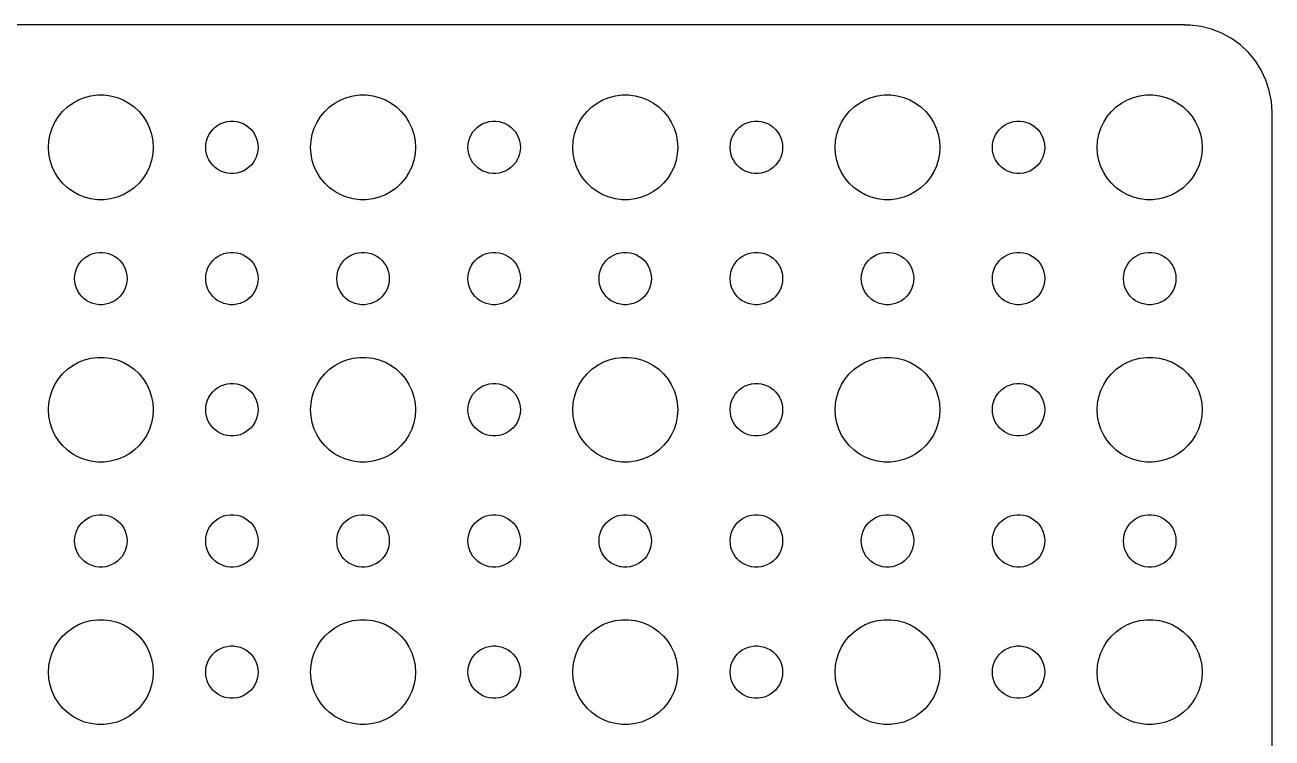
# Model space of a CAD drawing. Extents: x -67 to 67, y -74 to 74.
# Drawn here: x -4.3 to 67, y 33.7 to 74.5 of the extents above; entities that cross this region are included whole.
import ezdxf

# ---------------------------------------------------------------- set-up
doc = ezdxf.new("R2010")
doc.units = 0
doc.layers.get('0').update_dxf_attribs({"linetype": 'CONTINUOUS'})

msp = doc.modelspace()

# ---------------------------------------------------------------- linework, layer by layer
msp.add_lwpolyline([(67, -69.5), (67, 69.5), (66.9606, 70.1267), (66.8429, 70.7434), (66.6489, 71.3406), (66.3815, 71.9088), (66.0451, 72.4389), (65.6448, 72.9227), (65.1871, 73.3526), (64.6791, 73.7216), (64.1289, 74.0241), (63.5451, 74.2553), (62.9369, 74.4114), (62.314, 74.4901), (62, 74.4901), (62, 74.497), (-62, 74.497)])
for points in [[(-0.18837, 64.5059), (-0.56214, 64.5531), (-0.92705, 64.6468), (-1.27734, 64.7855), (-1.60748, 64.967), (-1.91227, 65.1885), (-2.18691, 65.4464), (-2.42705, 65.7366), (-2.62892, 66.0547), (-2.78933, 66.3956), (-2.90575, 66.7539), (-2.97634, 67.124), (-3, 67.5), (-2.97634, 67.876), (-2.90575, 68.2461), (-2.78933, 68.6044), (-2.62892, 68.9453), (-2.42705, 69.2634), (-2.18691, 69.5536), (-1.91227, 69.8115), (-1.60748, 70.033), (-1.27734, 70.2145), (-0.92705, 70.3532), (-0.56214, 70.4469), (-0.18837, 70.4941), (0.18837, 70.4941), (0.56214, 70.4469), (0.92705, 70.3532), (1.27734, 70.2145), (1.60748, 70.033), (1.91227, 69.8115), (2.18691, 69.5536), (2.42705, 69.2634), (2.62892, 68.9453), (2.78933, 68.6044), (2.90575, 68.2461), (2.97634, 67.876), (3, 67.5), (2.97634, 67.124), (2.90575, 66.7539), (2.78933, 66.3956), (2.62892, 66.0547), (2.42705, 65.7366), (2.18691, 65.4464), (1.91227, 65.1885), (1.60748, 64.967), (1.27734, 64.7855), (0.92705, 64.6468), (0.56214, 64.5531), (0.18837, 64.5059)], [(14.8116, 64.5059), (14.4379, 64.5531), (14.0729, 64.6468), (13.7227, 64.7855), (13.3925, 64.967), (13.0877, 65.1885), (12.8131, 65.4464), (12.5729, 65.7366), (12.3711, 66.0547), (12.2107, 66.3956), (12.0943, 66.7539), (12.0237, 67.124), (12, 67.5), (12.0237, 67.876), (12.0943, 68.2461), (12.2107, 68.6044), (12.3711, 68.9453), (12.5729, 69.2634), (12.8131, 69.5536), (13.0877, 69.8115), (13.3925, 70.033), (13.7227, 70.2145), (14.0729, 70.3532), (14.4379, 70.4469), (14.8116, 70.4941), (15.1884, 70.4941), (15.5621, 70.4469), (15.9271, 70.3532), (16.2773, 70.2145), (16.6075, 70.033), (16.9123, 69.8115), (17.1869, 69.5536), (17.4271, 69.2634), (17.6289, 68.9453), (17.7893, 68.6044), (17.9057, 68.2461), (17.9763, 67.876), (18, 67.5), (17.9763, 67.124), (17.9057, 66.7539), (17.7893, 66.3956), (17.6289, 66.0547), (17.4271, 65.7366), (17.1869, 65.4464), (16.9123, 65.1885), (16.6075, 64.967), (16.2773, 64.7855), (15.9271, 64.6468), (15.5621, 64.5531), (15.1884, 64.5059)], [(29.8116, 64.5059), (29.4379, 64.5531), (29.0729, 64.6468), (28.7227, 64.7855), (28.3925, 64.967), (28.0877, 65.1885), (27.8131, 65.4464), (27.5729, 65.7366), (27.3711, 66.0547), (27.2107, 66.3956), (27.0943, 66.7539), (27.0237, 67.124), (27, 67.5), (27.0237, 67.876), (27.0943, 68.2461), (27.2107, 68.6044), (27.3711, 68.9453), (27.5729, 69.2634), (27.8131, 69.5536), (28.0877, 69.8115), (28.3925, 70.033), (28.7227, 70.2145), (29.0729, 70.3532), (29.4379, 70.4469), (29.8116, 70.4941), (30.1884, 70.4941), (30.5621, 70.4469), (30.9271, 70.3532), (31.2773, 70.2145), (31.6075, 70.033), (31.9123, 69.8115), (32.1869, 69.5536), (32.4271, 69.2634), (32.6289, 68.9453), (32.7893, 68.6044), (32.9057, 68.2461), (32.9763, 67.876), (33, 67.5), (32.9763, 67.124), (32.9057, 66.7539), (32.7893, 66.3956), (32.6289, 66.0547), (32.4271, 65.7366), (32.1869, 65.4464), (31.9123, 65.1885), (31.6075, 64.967), (31.2773, 64.7855), (30.9271, 64.6468), (30.5621, 64.5531), (30.1884, 64.5059)], [(44.8116, 64.5059), (44.4379, 64.5531), (44.0729, 64.6468), (43.7227, 64.7855), (43.3925, 64.967), (43.0877, 65.1885), (42.8131, 65.4464), (42.5729, 65.7366), (42.3711, 66.0547), (42.2107, 66.3956), (42.0943, 66.7539), (42.0237, 67.124), (42, 67.5), (42.0237, 67.876), (42.0943, 68.2461), (42.2107, 68.6044), (42.3711, 68.9453), (42.5729, 69.2634), (42.8131, 69.5536), (43.0877, 69.8115), (43.3925, 70.033), (43.7227, 70.2145), (44.0729, 70.3532), (44.4379, 70.4469), (44.8116, 70.4941), (45.1884, 70.4941), (45.5621, 70.4469), (45.9271, 70.3532), (46.2773, 70.2145), (46.6075, 70.033), (46.9123, 69.8115), (47.1869, 69.5536), (47.4271, 69.2634), (47.6289, 68.9453), (47.7893, 68.6044), (47.9057, 68.2461), (47.9763, 67.876), (48, 67.5), (47.9763, 67.124), (47.9057, 66.7539), (47.7893, 66.3956), (47.6289, 66.0547), (47.4271, 65.7366), (47.1869, 65.4464), (46.9123, 65.1885), (46.6075, 64.967), (46.2773, 64.7855), (45.9271, 64.6468), (45.5621, 64.5531), (45.1884, 64.5059)], [(59.8116, 64.5059), (59.4379, 64.5531), (59.0729, 64.6468), (58.7227, 64.7855), (58.3925, 64.967), (58.0877, 65.1885), (57.8131, 65.4464), (57.5729, 65.7366), (57.3711, 66.0547), (57.2107, 66.3956), (57.0943, 66.7539), (57.0237, 67.124), (57, 67.5), (57.0237, 67.876), (57.0943, 68.2461), (57.2107, 68.6044), (57.3711, 68.9453), (57.5729, 69.2634), (57.8131, 69.5536), (58.0877, 69.8115), (58.3925, 70.033), (58.7227, 70.2145), (59.0729, 70.3532), (59.4379, 70.4469), (59.8116, 70.4941), (60.1884, 70.4941), (60.5621, 70.4469), (60.9271, 70.3532), (61.2773, 70.2145), (61.6075, 70.033), (61.9123, 69.8115), (62.1869, 69.5536), (62.4271, 69.2634), (62.6289, 68.9453), (62.7893, 68.6044), (62.9057, 68.2461), (62.9763, 67.876), (63, 67.5), (62.9763, 67.124), (62.9057, 66.7539), (62.7893, 66.3956), (62.6289, 66.0547), (62.4271, 65.7366), (62.1869, 65.4464), (61.9123, 65.1885), (61.6075, 64.967), (61.2773, 64.7855), (60.9271, 64.6468), (60.5621, 64.5531), (60.1884, 64.5059)], [(7.40581, 66.003), (7.21893, 66.0266), (7.03647, 66.0734), (6.86133, 66.1428), (6.69626, 66.2335), (6.54386, 66.3442), (6.40655, 66.4732), (6.28647, 66.6183), (6.18554, 66.7774), (6.10534, 66.9478), (6.04713, 67.127), (6.01183, 67.312), (6, 67.5), (6.01183, 67.688), (6.04713, 67.873), (6.10534, 68.0522), (6.18554, 68.2226), (6.28647, 68.3817), (6.40655, 68.5268), (6.54386, 68.6558), (6.69626, 68.7665), (6.86133, 68.8572), (7.03647, 68.9266), (7.21893, 68.9734), (7.40581, 68.997), (7.59419, 68.997), (7.78107, 68.9734), (7.96353, 68.9266), (8.13867, 68.8572), (8.30374, 68.7665), (8.45614, 68.6558), (8.59345, 68.5268), (8.71353, 68.3817), (8.81446, 68.2226), (8.89466, 68.0522), (8.95287, 67.873), (8.98817, 67.688), (9, 67.5), (8.98817, 67.312), (8.95287, 67.127), (8.89466, 66.9478), (8.81446, 66.7774), (8.71353, 66.6183), (8.59345, 66.4732), (8.45614, 66.3442), (8.30374, 66.2335), (8.13867, 66.1428), (7.96353, 66.0734), (7.78107, 66.0266), (7.59419, 66.003)], [(22.4058, 66.003), (22.2189, 66.0266), (22.0365, 66.0734), (21.8613, 66.1428), (21.6963, 66.2335), (21.5439, 66.3442), (21.4065, 66.4732), (21.2865, 66.6183), (21.1855, 66.7774), (21.1053, 66.9478), (21.0471, 67.127), (21.0118, 67.312), (21, 67.5), (21.0118, 67.688), (21.0471, 67.873), (21.1053, 68.0522), (21.1855, 68.2226), (21.2865, 68.3817), (21.4065, 68.5268), (21.5439, 68.6558), (21.6963, 68.7665), (21.8613, 68.8572), (22.0365, 68.9266), (22.2189, 68.9734), (22.4058, 68.997), (22.5942, 68.997), (22.7811, 68.9734), (22.9635, 68.9266), (23.1387, 68.8572), (23.3037, 68.7665), (23.4561, 68.6558), (23.5935, 68.5268), (23.7135, 68.3817), (23.8145, 68.2226), (23.8947, 68.0522), (23.9529, 67.873), (23.9882, 67.688), (24, 67.5), (23.9882, 67.312), (23.9529, 67.127), (23.8947, 66.9478), (23.8145, 66.7774), (23.7135, 66.6183), (23.5935, 66.4732), (23.4561, 66.3442), (23.3037, 66.2335), (23.1387, 66.1428), (22.9635, 66.0734), (22.7811, 66.0266), (22.5942, 66.003)], [(37.4058, 66.003), (37.2189, 66.0266), (37.0365, 66.0734), (36.8613, 66.1428), (36.6963, 66.2335), (36.5439, 66.3442), (36.4065, 66.4732), (36.2865, 66.6183), (36.1855, 66.7774), (36.1053, 66.9478), (36.0471, 67.127), (36.0118, 67.312), (36, 67.5), (36.0118, 67.688), (36.0471, 67.873), (36.1053, 68.0522), (36.1855, 68.2226), (36.2865, 68.3817), (36.4065, 68.5268), (36.5439, 68.6558), (36.6963, 68.7665), (36.8613, 68.8572), (37.0365, 68.9266), (37.2189, 68.9734), (37.4058, 68.997), (37.5942, 68.997), (37.7811, 68.9734), (37.9635, 68.9266), (38.1387, 68.8572), (38.3037, 68.7665), (38.4561, 68.6558), (38.5935, 68.5268), (38.7135, 68.3817), (38.8145, 68.2226), (38.8947, 68.0522), (38.9529, 67.873), (38.9882, 67.688), (39, 67.5), (38.9882, 67.312), (38.9529, 67.127), (38.8947, 66.9478), (38.8145, 66.7774), (38.7135, 66.6183), (38.5935, 66.4732), (38.4561, 66.3442), (38.3037, 66.2335), (38.1387, 66.1428), (37.9635, 66.0734), (37.7811, 66.0266), (37.5942, 66.003)], [(52.4058, 66.003), (52.2189, 66.0266), (52.0365, 66.0734), (51.8613, 66.1428), (51.6963, 66.2335), (51.5439, 66.3442), (51.4065, 66.4732), (51.2865, 66.6183), (51.1855, 66.7774), (51.1053, 66.9478), (51.0471, 67.127), (51.0118, 67.312), (51, 67.5), (51.0118, 67.688), (51.0471, 67.873), (51.1053, 68.0522), (51.1855, 68.2226), (51.2865, 68.3817), (51.4065, 68.5268), (51.5439, 68.6558), (51.6963, 68.7665), (51.8613, 68.8572), (52.0365, 68.9266), (52.2189, 68.9734), (52.4058, 68.997), (52.5942, 68.997), (52.7811, 68.9734), (52.9635, 68.9266), (53.1387, 68.8572), (53.3037, 68.7665), (53.4561, 68.6558), (53.5935, 68.5268), (53.7135, 68.3817), (53.8145, 68.2226), (53.8947, 68.0522), (53.9529, 67.873), (53.9882, 67.688), (54, 67.5), (53.9882, 67.312), (53.9529, 67.127), (53.8947, 66.9478), (53.8145, 66.7774), (53.7135, 66.6183), (53.5935, 66.4732), (53.4561, 66.3442), (53.3037, 66.2335), (53.1387, 66.1428), (52.9635, 66.0734), (52.7811, 66.0266), (52.5942, 66.003)], [(-0.09419, 58.503), (-0.28107, 58.5266), (-0.46353, 58.5734), (-0.63867, 58.6428), (-0.80374, 58.7335), (-0.95614, 58.8442), (-1.09345, 58.9732), (-1.21353, 59.1183), (-1.31446, 59.2774), (-1.39466, 59.4478), (-1.45287, 59.627), (-1.48817, 59.812), (-1.5, 60), (-1.48817, 60.188), (-1.45287, 60.373), (-1.39466, 60.5522), (-1.31446, 60.7226), (-1.21353, 60.8817), (-1.09345, 61.0268), (-0.95614, 61.1558), (-0.80374, 61.2665), (-0.63867, 61.3572), (-0.46353, 61.4266), (-0.28107, 61.4734), (-0.09419, 61.497), (0.09419, 61.497), (0.28107, 61.4734), (0.46353, 61.4266), (0.63867, 61.3572), (0.80374, 61.2665), (0.95614, 61.1558), (1.09345, 61.0268), (1.21353, 60.8817), (1.31446, 60.7226), (1.39466, 60.5522), (1.45287, 60.373), (1.48817, 60.188), (1.5, 60), (1.48817, 59.812), (1.45287, 59.627), (1.39466, 59.4478), (1.31446, 59.2774), (1.21353, 59.1183), (1.09345, 58.9732), (0.95614, 58.8442), (0.80374, 58.7335), (0.63867, 58.6428), (0.46353, 58.5734), (0.28107, 58.5266), (0.09419, 58.503)], [(7.40581, 58.503), (7.21893, 58.5266), (7.03647, 58.5734), (6.86133, 58.6428), (6.69626, 58.7335), (6.54386, 58.8442), (6.40655, 58.9732), (6.28647, 59.1183), (6.18554, 59.2774), (6.10534, 59.4478), (6.04713, 59.627), (6.01183, 59.812), (6, 60), (6.01183, 60.188), (6.04713, 60.373), (6.10534, 60.5522), (6.18554, 60.7226), (6.28647, 60.8817), (6.40655, 61.0268), (6.54386, 61.1558), (6.69626, 61.2665), (6.86133, 61.3572), (7.03647, 61.4266), (7.21893, 61.4734), (7.40581, 61.497), (7.59419, 61.497), (7.78107, 61.4734), (7.96353, 61.4266), (8.13867, 61.3572), (8.30374, 61.2665), (8.45614, 61.1558), (8.59345, 61.0268), (8.71353, 60.8817), (8.81446, 60.7226), (8.89466, 60.5522), (8.95287, 60.373), (8.98817, 60.188), (9, 60), (8.98817, 59.812), (8.95287, 59.627), (8.89466, 59.4478), (8.81446, 59.2774), (8.71353, 59.1183), (8.59345, 58.9732), (8.45614, 58.8442), (8.30374, 58.7335), (8.13867, 58.6428), (7.96353, 58.5734), (7.78107, 58.5266), (7.59419, 58.503)], [(14.9058, 58.503), (14.7189, 58.5266), (14.5365, 58.5734), (14.3613, 58.6428), (14.1963, 58.7335), (14.0439, 58.8442), (13.9065, 58.9732), (13.7865, 59.1183), (13.6855, 59.2774), (13.6053, 59.4478), (13.5471, 59.627), (13.5118, 59.812), (13.5, 60), (13.5118, 60.188), (13.5471, 60.373), (13.6053, 60.5522), (13.6855, 60.7226), (13.7865, 60.8817), (13.9065, 61.0268), (14.0439, 61.1558), (14.1963, 61.2665), (14.3613, 61.3572), (14.5365, 61.4266), (14.7189, 61.4734), (14.9058, 61.497), (15.0942, 61.497), (15.2811, 61.4734), (15.4635, 61.4266), (15.6387, 61.3572), (15.8037, 61.2665), (15.9561, 61.1558), (16.0935, 61.0268), (16.2135, 60.8817), (16.3145, 60.7226), (16.3947, 60.5522), (16.4529, 60.373), (16.4882, 60.188), (16.5, 60), (16.4882, 59.812), (16.4529, 59.627), (16.3947, 59.4478), (16.3145, 59.2774), (16.2135, 59.1183), (16.0935, 58.9732), (15.9561, 58.8442), (15.8037, 58.7335), (15.6387, 58.6428), (15.4635, 58.5734), (15.2811, 58.5266), (15.0942, 58.503)], [(22.4058, 58.503), (22.2189, 58.5266), (22.0365, 58.5734), (21.8613, 58.6428), (21.6963, 58.7335), (21.5439, 58.8442), (21.4065, 58.9732), (21.2865, 59.1183), (21.1855, 59.2774), (21.1053, 59.4478), (21.0471, 59.627), (21.0118, 59.812), (21, 60), (21.0118, 60.188), (21.0471, 60.373), (21.1053, 60.5522), (21.1855, 60.7226), (21.2865, 60.8817), (21.4065, 61.0268), (21.5439, 61.1558), (21.6963, 61.2665), (21.8613, 61.3572), (22.0365, 61.4266), (22.2189, 61.4734), (22.4058, 61.497), (22.5942, 61.497), (22.7811, 61.4734), (22.9635, 61.4266), (23.1387, 61.3572), (23.3037, 61.2665), (23.4561, 61.1558), (23.5935, 61.0268), (23.7135, 60.8817), (23.8145, 60.7226), (23.8947, 60.5522), (23.9529, 60.373), (23.9882, 60.188), (24, 60), (23.9882, 59.812), (23.9529, 59.627), (23.8947, 59.4478), (23.8145, 59.2774), (23.7135, 59.1183), (23.5935, 58.9732), (23.4561, 58.8442), (23.3037, 58.7335), (23.1387, 58.6428), (22.9635, 58.5734), (22.7811, 58.5266), (22.5942, 58.503)], [(29.9058, 58.503), (29.7189, 58.5266), (29.5365, 58.5734), (29.3613, 58.6428), (29.1963, 58.7335), (29.0439, 58.8442), (28.9065, 58.9732), (28.7865, 59.1183), (28.6855, 59.2774), (28.6053, 59.4478), (28.5471, 59.627), (28.5118, 59.812), (28.5, 60), (28.5118, 60.188), (28.5471, 60.373), (28.6053, 60.5522), (28.6855, 60.7226), (28.7865, 60.8817), (28.9065, 61.0268), (29.0439, 61.1558), (29.1963, 61.2665), (29.3613, 61.3572), (29.5365, 61.4266), (29.7189, 61.4734), (29.9058, 61.497), (30.0942, 61.497), (30.2811, 61.4734), (30.4635, 61.4266), (30.6387, 61.3572), (30.8037, 61.2665), (30.9561, 61.1558), (31.0935, 61.0268), (31.2135, 60.8817), (31.3145, 60.7226), (31.3947, 60.5522), (31.4529, 60.373), (31.4882, 60.188), (31.5, 60), (31.4882, 59.812), (31.4529, 59.627), (31.3947, 59.4478), (31.3145, 59.2774), (31.2135, 59.1183), (31.0935, 58.9732), (30.9561, 58.8442), (30.8037, 58.7335), (30.6387, 58.6428), (30.4635, 58.5734), (30.2811, 58.5266), (30.0942, 58.503)], [(37.4058, 58.503), (37.2189, 58.5266), (37.0365, 58.5734), (36.8613, 58.6428), (36.6963, 58.7335), (36.5439, 58.8442), (36.4065, 58.9732), (36.2865, 59.1183), (36.1855, 59.2774), (36.1053, 59.4478), (36.0471, 59.627), (36.0118, 59.812), (36, 60), (36.0118, 60.188), (36.0471, 60.373), (36.1053, 60.5522), (36.1855, 60.7226), (36.2865, 60.8817), (36.4065, 61.0268), (36.5439, 61.1558), (36.6963, 61.2665), (36.8613, 61.3572), (37.0365, 61.4266), (37.2189, 61.4734), (37.4058, 61.497), (37.5942, 61.497), (37.7811, 61.4734), (37.9635, 61.4266), (38.1387, 61.3572), (38.3037, 61.2665), (38.4561, 61.1558), (38.5935, 61.0268), (38.7135, 60.8817), (38.8145, 60.7226), (38.8947, 60.5522), (38.9529, 60.373), (38.9882, 60.188), (39, 60), (38.9882, 59.812), (38.9529, 59.627), (38.8947, 59.4478), (38.8145, 59.2774), (38.7135, 59.1183), (38.5935, 58.9732), (38.4561, 58.8442), (38.3037, 58.7335), (38.1387, 58.6428), (37.9635, 58.5734), (37.7811, 58.5266), (37.5942, 58.503)], [(44.9058, 58.503), (44.7189, 58.5266), (44.5365, 58.5734), (44.3613, 58.6428), (44.1963, 58.7335), (44.0439, 58.8442), (43.9065, 58.9732), (43.7865, 59.1183), (43.6855, 59.2774), (43.6053, 59.4478), (43.5471, 59.627), (43.5118, 59.812), (43.5, 60), (43.5118, 60.188), (43.5471, 60.373), (43.6053, 60.5522), (43.6855, 60.7226), (43.7865, 60.8817), (43.9065, 61.0268), (44.0439, 61.1558), (44.1963, 61.2665), (44.3613, 61.3572), (44.5365, 61.4266), (44.7189, 61.4734), (44.9058, 61.497), (45.0942, 61.497), (45.2811, 61.4734), (45.4635, 61.4266), (45.6387, 61.3572), (45.8037, 61.2665), (45.9561, 61.1558), (46.0935, 61.0268), (46.2135, 60.8817), (46.3145, 60.7226), (46.3947, 60.5522), (46.4529, 60.373), (46.4882, 60.188), (46.5, 60), (46.4882, 59.812), (46.4529, 59.627), (46.3947, 59.4478), (46.3145, 59.2774), (46.2135, 59.1183), (46.0935, 58.9732), (45.9561, 58.8442), (45.8037, 58.7335), (45.6387, 58.6428), (45.4635, 58.5734), (45.2811, 58.5266), (45.0942, 58.503)], [(52.4058, 58.503), (52.2189, 58.5266), (52.0365, 58.5734), (51.8613, 58.6428), (51.6963, 58.7335), (51.5439, 58.8442), (51.4065, 58.9732), (51.2865, 59.1183), (51.1855, 59.2774), (51.1053, 59.4478), (51.0471, 59.627), (51.0118, 59.812), (51, 60), (51.0118, 60.188), (51.0471, 60.373), (51.1053, 60.5522), (51.1855, 60.7226), (51.2865, 60.8817), (51.4065, 61.0268), (51.5439, 61.1558), (51.6963, 61.2665), (51.8613, 61.3572), (52.0365, 61.4266), (52.2189, 61.4734), (52.4058, 61.497), (52.5942, 61.497), (52.7811, 61.4734), (52.9635, 61.4266), (53.1387, 61.3572), (53.3037, 61.2665), (53.4561, 61.1558), (53.5935, 61.0268), (53.7135, 60.8817), (53.8145, 60.7226), (53.8947, 60.5522), (53.9529, 60.373), (53.9882, 60.188), (54, 60), (53.9882, 59.812), (53.9529, 59.627), (53.8947, 59.4478), (53.8145, 59.2774), (53.7135, 59.1183), (53.5935, 58.9732), (53.4561, 58.8442), (53.3037, 58.7335), (53.1387, 58.6428), (52.9635, 58.5734), (52.7811, 58.5266), (52.5942, 58.503)], [(59.9058, 58.503), (59.7189, 58.5266), (59.5365, 58.5734), (59.3613, 58.6428), (59.1963, 58.7335), (59.0439, 58.8442), (58.9065, 58.9732), (58.7865, 59.1183), (58.6855, 59.2774), (58.6053, 59.4478), (58.5471, 59.627), (58.5118, 59.812), (58.5, 60), (58.5118, 60.188), (58.5471, 60.373), (58.6053, 60.5522), (58.6855, 60.7226), (58.7865, 60.8817), (58.9065, 61.0268), (59.0439, 61.1558), (59.1963, 61.2665), (59.3613, 61.3572), (59.5365, 61.4266), (59.7189, 61.4734), (59.9058, 61.497), (60.0942, 61.497), (60.2811, 61.4734), (60.4635, 61.4266), (60.6387, 61.3572), (60.8037, 61.2665), (60.9561, 61.1558), (61.0935, 61.0268), (61.2135, 60.8817), (61.3145, 60.7226), (61.3947, 60.5522), (61.4529, 60.373), (61.4882, 60.188), (61.5, 60), (61.4882, 59.812), (61.4529, 59.627), (61.3947, 59.4478), (61.3145, 59.2774), (61.2135, 59.1183), (61.0935, 58.9732), (60.9561, 58.8442), (60.8037, 58.7335), (60.6387, 58.6428), (60.4635, 58.5734), (60.2811, 58.5266), (60.0942, 58.503)], [(-0.18837, 49.5059), (-0.56214, 49.5531), (-0.92705, 49.6468), (-1.27734, 49.7855), (-1.60748, 49.967), (-1.91227, 50.1885), (-2.18691, 50.4464), (-2.42705, 50.7366), (-2.62892, 51.0547), (-2.78933, 51.3956), (-2.90575, 51.7539), (-2.97634, 52.124), (-3, 52.5), (-2.97634, 52.876), (-2.90575, 53.2461), (-2.78933, 53.6044), (-2.62892, 53.9453), (-2.42705, 54.2634), (-2.18691, 54.5536), (-1.91227, 54.8115), (-1.60748, 55.033), (-1.27734, 55.2145), (-0.92705, 55.3532), (-0.56214, 55.4469), (-0.18837, 55.4941), (0.18837, 55.4941), (0.56214, 55.4469), (0.92705, 55.3532), (1.27734, 55.2145), (1.60748, 55.033), (1.91227, 54.8115), (2.18691, 54.5536), (2.42705, 54.2634), (2.62892, 53.9453), (2.78933, 53.6044), (2.90575, 53.2461), (2.97634, 52.876), (3, 52.5), (2.97634, 52.124), (2.90575, 51.7539), (2.78933, 51.3956), (2.62892, 51.0547), (2.42705, 50.7366), (2.18691, 50.4464), (1.91227, 50.1885), (1.60748, 49.967), (1.27734, 49.7855), (0.92705, 49.6468), (0.56214, 49.5531), (0.18837, 49.5059)], [(14.8116, 49.5059), (14.4379, 49.5531), (14.0729, 49.6468), (13.7227, 49.7855), (13.3925, 49.967), (13.0877, 50.1885), (12.8131, 50.4464), (12.5729, 50.7366), (12.3711, 51.0547), (12.2107, 51.3956), (12.0943, 51.7539), (12.0237, 52.124), (12, 52.5), (12.0237, 52.876), (12.0943, 53.2461), (12.2107, 53.6044), (12.3711, 53.9453), (12.5729, 54.2634), (12.8131, 54.5536), (13.0877, 54.8115), (13.3925, 55.033), (13.7227, 55.2145), (14.0729, 55.3532), (14.4379, 55.4469), (14.8116, 55.4941), (15.1884, 55.4941), (15.5621, 55.4469), (15.9271, 55.3532), (16.2773, 55.2145), (16.6075, 55.033), (16.9123, 54.8115), (17.1869, 54.5536), (17.4271, 54.2634), (17.6289, 53.9453), (17.7893, 53.6044), (17.9057, 53.2461), (17.9763, 52.876), (18, 52.5), (17.9763, 52.124), (17.9057, 51.7539), (17.7893, 51.3956), (17.6289, 51.0547), (17.4271, 50.7366), (17.1869, 50.4464), (16.9123, 50.1885), (16.6075, 49.967), (16.2773, 49.7855), (15.9271, 49.6468), (15.5621, 49.5531), (15.1884, 49.5059)], [(29.8116, 49.5059), (29.4379, 49.5531), (29.0729, 49.6468), (28.7227, 49.7855), (28.3925, 49.967), (28.0877, 50.1885), (27.8131, 50.4464), (27.5729, 50.7366), (27.3711, 51.0547), (27.2107, 51.3956), (27.0943, 51.7539), (27.0237, 52.124), (27, 52.5), (27.0237, 52.876), (27.0943, 53.2461), (27.2107, 53.6044), (27.3711, 53.9453), (27.5729, 54.2634), (27.8131, 54.5536), (28.0877, 54.8115), (28.3925, 55.033), (28.7227, 55.2145), (29.0729, 55.3532), (29.4379, 55.4469), (29.8116, 55.4941), (30.1884, 55.4941), (30.5621, 55.4469), (30.9271, 55.3532), (31.2773, 55.2145), (31.6075, 55.033), (31.9123, 54.8115), (32.1869, 54.5536), (32.4271, 54.2634), (32.6289, 53.9453), (32.7893, 53.6044), (32.9057, 53.2461), (32.9763, 52.876), (33, 52.5), (32.9763, 52.124), (32.9057, 51.7539), (32.7893, 51.3956), (32.6289, 51.0547), (32.4271, 50.7366), (32.1869, 50.4464), (31.9123, 50.1885), (31.6075, 49.967), (31.2773, 49.7855), (30.9271, 49.6468), (30.5621, 49.5531), (30.1884, 49.5059)], [(44.8116, 49.5059), (44.4379, 49.5531), (44.0729, 49.6468), (43.7227, 49.7855), (43.3925, 49.967), (43.0877, 50.1885), (42.8131, 50.4464), (42.5729, 50.7366), (42.3711, 51.0547), (42.2107, 51.3956), (42.0943, 51.7539), (42.0237, 52.124), (42, 52.5), (42.0237, 52.876), (42.0943, 53.2461), (42.2107, 53.6044), (42.3711, 53.9453), (42.5729, 54.2634), (42.8131, 54.5536), (43.0877, 54.8115), (43.3925, 55.033), (43.7227, 55.2145), (44.0729, 55.3532), (44.4379, 55.4469), (44.8116, 55.4941), (45.1884, 55.4941), (45.5621, 55.4469), (45.9271, 55.3532), (46.2773, 55.2145), (46.6075, 55.033), (46.9123, 54.8115), (47.1869, 54.5536), (47.4271, 54.2634), (47.6289, 53.9453), (47.7893, 53.6044), (47.9057, 53.2461), (47.9763, 52.876), (48, 52.5), (47.9763, 52.124), (47.9057, 51.7539), (47.7893, 51.3956), (47.6289, 51.0547), (47.4271, 50.7366), (47.1869, 50.4464), (46.9123, 50.1885), (46.6075, 49.967), (46.2773, 49.7855), (45.9271, 49.6468), (45.5621, 49.5531), (45.1884, 49.5059)], [(59.8116, 49.5059), (59.4379, 49.5531), (59.0729, 49.6468), (58.7227, 49.7855), (58.3925, 49.967), (58.0877, 50.1885), (57.8131, 50.4464), (57.5729, 50.7366), (57.3711, 51.0547), (57.2107, 51.3956), (57.0943, 51.7539), (57.0237, 52.124), (57, 52.5), (57.0237, 52.876), (57.0943, 53.2461), (57.2107, 53.6044), (57.3711, 53.9453), (57.5729, 54.2634), (57.8131, 54.5536), (58.0877, 54.8115), (58.3925, 55.033), (58.7227, 55.2145), (59.0729, 55.3532), (59.4379, 55.4469), (59.8116, 55.4941), (60.1884, 55.4941), (60.5621, 55.4469), (60.9271, 55.3532), (61.2773, 55.2145), (61.6075, 55.033), (61.9123, 54.8115), (62.1869, 54.5536), (62.4271, 54.2634), (62.6289, 53.9453), (62.7893, 53.6044), (62.9057, 53.2461), (62.9763, 52.876), (63, 52.5), (62.9763, 52.124), (62.9057, 51.7539), (62.7893, 51.3956), (62.6289, 51.0547), (62.4271, 50.7366), (62.1869, 50.4464), (61.9123, 50.1885), (61.6075, 49.967), (61.2773, 49.7855), (60.9271, 49.6468), (60.5621, 49.5531), (60.1884, 49.5059)], [(7.40581, 51.003), (7.21893, 51.0266), (7.03647, 51.0734), (6.86133, 51.1428), (6.69626, 51.2335), (6.54386, 51.3442), (6.40655, 51.4732), (6.28647, 51.6183), (6.18554, 51.7774), (6.10534, 51.9478), (6.04713, 52.127), (6.01183, 52.312), (6, 52.5), (6.01183, 52.688), (6.04713, 52.873), (6.10534, 53.0522), (6.18554, 53.2226), (6.28647, 53.3817), (6.40655, 53.5268), (6.54386, 53.6558), (6.69626, 53.7665), (6.86133, 53.8572), (7.03647, 53.9266), (7.21893, 53.9734), (7.40581, 53.997), (7.59419, 53.997), (7.78107, 53.9734), (7.96353, 53.9266), (8.13867, 53.8572), (8.30374, 53.7665), (8.45614, 53.6558), (8.59345, 53.5268), (8.71353, 53.3817), (8.81446, 53.2226), (8.89466, 53.0522), (8.95287, 52.873), (8.98817, 52.688), (9, 52.5), (8.98817, 52.312), (8.95287, 52.127), (8.89466, 51.9478), (8.81446, 51.7774), (8.71353, 51.6183), (8.59345, 51.4732), (8.45614, 51.3442), (8.30374, 51.2335), (8.13867, 51.1428), (7.96353, 51.0734), (7.78107, 51.0266), (7.59419, 51.003)], [(22.4058, 51.003), (22.2189, 51.0266), (22.0365, 51.0734), (21.8613, 51.1428), (21.6963, 51.2335), (21.5439, 51.3442), (21.4065, 51.4732), (21.2865, 51.6183), (21.1855, 51.7774), (21.1053, 51.9478), (21.0471, 52.127), (21.0118, 52.312), (21, 52.5), (21.0118, 52.688), (21.0471, 52.873), (21.1053, 53.0522), (21.1855, 53.2226), (21.2865, 53.3817), (21.4065, 53.5268), (21.5439, 53.6558), (21.6963, 53.7665), (21.8613, 53.8572), (22.0365, 53.9266), (22.2189, 53.9734), (22.4058, 53.997), (22.5942, 53.997), (22.7811, 53.9734), (22.9635, 53.9266), (23.1387, 53.8572), (23.3037, 53.7665), (23.4561, 53.6558), (23.5935, 53.5268), (23.7135, 53.3817), (23.8145, 53.2226), (23.8947, 53.0522), (23.9529, 52.873), (23.9882, 52.688), (24, 52.5), (23.9882, 52.312), (23.9529, 52.127), (23.8947, 51.9478), (23.8145, 51.7774), (23.7135, 51.6183), (23.5935, 51.4732), (23.4561, 51.3442), (23.3037, 51.2335), (23.1387, 51.1428), (22.9635, 51.0734), (22.7811, 51.0266), (22.5942, 51.003)], [(37.4058, 51.003), (37.2189, 51.0266), (37.0365, 51.0734), (36.8613, 51.1428), (36.6963, 51.2335), (36.5439, 51.3442), (36.4065, 51.4732), (36.2865, 51.6183), (36.1855, 51.7774), (36.1053, 51.9478), (36.0471, 52.127), (36.0118, 52.312), (36, 52.5), (36.0118, 52.688), (36.0471, 52.873), (36.1053, 53.0522), (36.1855, 53.2226), (36.2865, 53.3817), (36.4065, 53.5268), (36.5439, 53.6558), (36.6963, 53.7665), (36.8613, 53.8572), (37.0365, 53.9266), (37.2189, 53.9734), (37.4058, 53.997), (37.5942, 53.997), (37.7811, 53.9734), (37.9635, 53.9266), (38.1387, 53.8572), (38.3037, 53.7665), (38.4561, 53.6558), (38.5935, 53.5268), (38.7135, 53.3817), (38.8145, 53.2226), (38.8947, 53.0522), (38.9529, 52.873), (38.9882, 52.688), (39, 52.5), (38.9882, 52.312), (38.9529, 52.127), (38.8947, 51.9478), (38.8145, 51.7774), (38.7135, 51.6183), (38.5935, 51.4732), (38.4561, 51.3442), (38.3037, 51.2335), (38.1387, 51.1428), (37.9635, 51.0734), (37.7811, 51.0266), (37.5942, 51.003)], [(52.4058, 51.003), (52.2189, 51.0266), (52.0365, 51.0734), (51.8613, 51.1428), (51.6963, 51.2335), (51.5439, 51.3442), (51.4065, 51.4732), (51.2865, 51.6183), (51.1855, 51.7774), (51.1053, 51.9478), (51.0471, 52.127), (51.0118, 52.312), (51, 52.5), (51.0118, 52.688), (51.0471, 52.873), (51.1053, 53.0522), (51.1855, 53.2226), (51.2865, 53.3817), (51.4065, 53.5268), (51.5439, 53.6558), (51.6963, 53.7665), (51.8613, 53.8572), (52.0365, 53.9266), (52.2189, 53.9734), (52.4058, 53.997), (52.5942, 53.997), (52.7811, 53.9734), (52.9635, 53.9266), (53.1387, 53.8572), (53.3037, 53.7665), (53.4561, 53.6558), (53.5935, 53.5268), (53.7135, 53.3817), (53.8145, 53.2226), (53.8947, 53.0522), (53.9529, 52.873), (53.9882, 52.688), (54, 52.5), (53.9882, 52.312), (53.9529, 52.127), (53.8947, 51.9478), (53.8145, 51.7774), (53.7135, 51.6183), (53.5935, 51.4732), (53.4561, 51.3442), (53.3037, 51.2335), (53.1387, 51.1428), (52.9635, 51.0734), (52.7811, 51.0266), (52.5942, 51.003)], [(-0.09419, 43.503), (-0.28107, 43.5266), (-0.46353, 43.5734), (-0.63867, 43.6428), (-0.80374, 43.7335), (-0.95614, 43.8442), (-1.09345, 43.9732), (-1.21353, 44.1183), (-1.31446, 44.2774), (-1.39466, 44.4478), (-1.45287, 44.627), (-1.48817, 44.812), (-1.5, 45), (-1.48817, 45.188), (-1.45287, 45.373), (-1.39466, 45.5522), (-1.31446, 45.7226), (-1.21353, 45.8817), (-1.09345, 46.0268), (-0.95614, 46.1558), (-0.80374, 46.2665), (-0.63867, 46.3572), (-0.46353, 46.4266), (-0.28107, 46.4734), (-0.09419, 46.497), (0.09419, 46.497), (0.28107, 46.4734), (0.46353, 46.4266), (0.63867, 46.3572), (0.80374, 46.2665), (0.95614, 46.1558), (1.09345, 46.0268), (1.21353, 45.8817), (1.31446, 45.7226), (1.39466, 45.5522), (1.45287, 45.373), (1.48817, 45.188), (1.5, 45), (1.48817, 44.812), (1.45287, 44.627), (1.39466, 44.4478), (1.31446, 44.2774), (1.21353, 44.1183), (1.09345, 43.9732), (0.95614, 43.8442), (0.80374, 43.7335), (0.63867, 43.6428), (0.46353, 43.5734), (0.28107, 43.5266), (0.09419, 43.503)], [(7.40581, 43.503), (7.21893, 43.5266), (7.03647, 43.5734), (6.86133, 43.6428), (6.69626, 43.7335), (6.54386, 43.8442), (6.40655, 43.9732), (6.28647, 44.1183), (6.18554, 44.2774), (6.10534, 44.4478), (6.04713, 44.627), (6.01183, 44.812), (6, 45), (6.01183, 45.188), (6.04713, 45.373), (6.10534, 45.5522), (6.18554, 45.7226), (6.28647, 45.8817), (6.40655, 46.0268), (6.54386, 46.1558), (6.69626, 46.2665), (6.86133, 46.3572), (7.03647, 46.4266), (7.21893, 46.4734), (7.40581, 46.497), (7.59419, 46.497), (7.78107, 46.4734), (7.96353, 46.4266), (8.13867, 46.3572), (8.30374, 46.2665), (8.45614, 46.1558), (8.59345, 46.0268), (8.71353, 45.8817), (8.81446, 45.7226), (8.89466, 45.5522), (8.95287, 45.373), (8.98817, 45.188), (9, 45), (8.98817, 44.812), (8.95287, 44.627), (8.89466, 44.4478), (8.81446, 44.2774), (8.71353, 44.1183), (8.59345, 43.9732), (8.45614, 43.8442), (8.30374, 43.7335), (8.13867, 43.6428), (7.96353, 43.5734), (7.78107, 43.5266), (7.59419, 43.503)], [(14.9058, 43.503), (14.7189, 43.5266), (14.5365, 43.5734), (14.3613, 43.6428), (14.1963, 43.7335), (14.0439, 43.8442), (13.9065, 43.9732), (13.7865, 44.1183), (13.6855, 44.2774), (13.6053, 44.4478), (13.5471, 44.627), (13.5118, 44.812), (13.5, 45), (13.5118, 45.188), (13.5471, 45.373), (13.6053, 45.5522), (13.6855, 45.7226), (13.7865, 45.8817), (13.9065, 46.0268), (14.0439, 46.1558), (14.1963, 46.2665), (14.3613, 46.3572), (14.5365, 46.4266), (14.7189, 46.4734), (14.9058, 46.497), (15.0942, 46.497), (15.2811, 46.4734), (15.4635, 46.4266), (15.6387, 46.3572), (15.8037, 46.2665), (15.9561, 46.1558), (16.0935, 46.0268), (16.2135, 45.8817), (16.3145, 45.7226), (16.3947, 45.5522), (16.4529, 45.373), (16.4882, 45.188), (16.5, 45), (16.4882, 44.812), (16.4529, 44.627), (16.3947, 44.4478), (16.3145, 44.2774), (16.2135, 44.1183), (16.0935, 43.9732), (15.9561, 43.8442), (15.8037, 43.7335), (15.6387, 43.6428), (15.4635, 43.5734), (15.2811, 43.5266), (15.0942, 43.503)], [(22.4058, 43.503), (22.2189, 43.5266), (22.0365, 43.5734), (21.8613, 43.6428), (21.6963, 43.7335), (21.5439, 43.8442), (21.4065, 43.9732), (21.2865, 44.1183), (21.1855, 44.2774), (21.1053, 44.4478), (21.0471, 44.627), (21.0118, 44.812), (21, 45), (21.0118, 45.188), (21.0471, 45.373), (21.1053, 45.5522), (21.1855, 45.7226), (21.2865, 45.8817), (21.4065, 46.0268), (21.5439, 46.1558), (21.6963, 46.2665), (21.8613, 46.3572), (22.0365, 46.4266), (22.2189, 46.4734), (22.4058, 46.497), (22.5942, 46.497), (22.7811, 46.4734), (22.9635, 46.4266), (23.1387, 46.3572), (23.3037, 46.2665), (23.4561, 46.1558), (23.5935, 46.0268), (23.7135, 45.8817), (23.8145, 45.7226), (23.8947, 45.5522), (23.9529, 45.373), (23.9882, 45.188), (24, 45), (23.9882, 44.812), (23.9529, 44.627), (23.8947, 44.4478), (23.8145, 44.2774), (23.7135, 44.1183), (23.5935, 43.9732), (23.4561, 43.8442), (23.3037, 43.7335), (23.1387, 43.6428), (22.9635, 43.5734), (22.7811, 43.5266), (22.5942, 43.503)], [(29.9058, 43.503), (29.7189, 43.5266), (29.5365, 43.5734), (29.3613, 43.6428), (29.1963, 43.7335), (29.0439, 43.8442), (28.9065, 43.9732), (28.7865, 44.1183), (28.6855, 44.2774), (28.6053, 44.4478), (28.5471, 44.627), (28.5118, 44.812), (28.5, 45), (28.5118, 45.188), (28.5471, 45.373), (28.6053, 45.5522), (28.6855, 45.7226), (28.7865, 45.8817), (28.9065, 46.0268), (29.0439, 46.1558), (29.1963, 46.2665), (29.3613, 46.3572), (29.5365, 46.4266), (29.7189, 46.4734), (29.9058, 46.497), (30.0942, 46.497), (30.2811, 46.4734), (30.4635, 46.4266), (30.6387, 46.3572), (30.8037, 46.2665), (30.9561, 46.1558), (31.0935, 46.0268), (31.2135, 45.8817), (31.3145, 45.7226), (31.3947, 45.5522), (31.4529, 45.373), (31.4882, 45.188), (31.5, 45), (31.4882, 44.812), (31.4529, 44.627), (31.3947, 44.4478), (31.3145, 44.2774), (31.2135, 44.1183), (31.0935, 43.9732), (30.9561, 43.8442), (30.8037, 43.7335), (30.6387, 43.6428), (30.4635, 43.5734), (30.2811, 43.5266), (30.0942, 43.503)], [(37.4058, 43.503), (37.2189, 43.5266), (37.0365, 43.5734), (36.8613, 43.6428), (36.6963, 43.7335), (36.5439, 43.8442), (36.4065, 43.9732), (36.2865, 44.1183), (36.1855, 44.2774), (36.1053, 44.4478), (36.0471, 44.627), (36.0118, 44.812), (36, 45), (36.0118, 45.188), (36.0471, 45.373), (36.1053, 45.5522), (36.1855, 45.7226), (36.2865, 45.8817), (36.4065, 46.0268), (36.5439, 46.1558), (36.6963, 46.2665), (36.8613, 46.3572), (37.0365, 46.4266), (37.2189, 46.4734), (37.4058, 46.497), (37.5942, 46.497), (37.7811, 46.4734), (37.9635, 46.4266), (38.1387, 46.3572), (38.3037, 46.2665), (38.4561, 46.1558), (38.5935, 46.0268), (38.7135, 45.8817), (38.8145, 45.7226), (38.8947, 45.5522), (38.9529, 45.373), (38.9882, 45.188), (39, 45), (38.9882, 44.812), (38.9529, 44.627), (38.8947, 44.4478), (38.8145, 44.2774), (38.7135, 44.1183), (38.5935, 43.9732), (38.4561, 43.8442), (38.3037, 43.7335), (38.1387, 43.6428), (37.9635, 43.5734), (37.7811, 43.5266), (37.5942, 43.503)], [(44.9058, 43.503), (44.7189, 43.5266), (44.5365, 43.5734), (44.3613, 43.6428), (44.1963, 43.7335), (44.0439, 43.8442), (43.9065, 43.9732), (43.7865, 44.1183), (43.6855, 44.2774), (43.6053, 44.4478), (43.5471, 44.627), (43.5118, 44.812), (43.5, 45), (43.5118, 45.188), (43.5471, 45.373), (43.6053, 45.5522), (43.6855, 45.7226), (43.7865, 45.8817), (43.9065, 46.0268), (44.0439, 46.1558), (44.1963, 46.2665), (44.3613, 46.3572), (44.5365, 46.4266), (44.7189, 46.4734), (44.9058, 46.497), (45.0942, 46.497), (45.2811, 46.4734), (45.4635, 46.4266), (45.6387, 46.3572), (45.8037, 46.2665), (45.9561, 46.1558), (46.0935, 46.0268), (46.2135, 45.8817), (46.3145, 45.7226), (46.3947, 45.5522), (46.4529, 45.373), (46.4882, 45.188), (46.5, 45), (46.4882, 44.812), (46.4529, 44.627), (46.3947, 44.4478), (46.3145, 44.2774), (46.2135, 44.1183), (46.0935, 43.9732), (45.9561, 43.8442), (45.8037, 43.7335), (45.6387, 43.6428), (45.4635, 43.5734), (45.2811, 43.5266), (45.0942, 43.503)], [(52.4058, 43.503), (52.2189, 43.5266), (52.0365, 43.5734), (51.8613, 43.6428), (51.6963, 43.7335), (51.5439, 43.8442), (51.4065, 43.9732), (51.2865, 44.1183), (51.1855, 44.2774), (51.1053, 44.4478), (51.0471, 44.627), (51.0118, 44.812), (51, 45), (51.0118, 45.188), (51.0471, 45.373), (51.1053, 45.5522), (51.1855, 45.7226), (51.2865, 45.8817), (51.4065, 46.0268), (51.5439, 46.1558), (51.6963, 46.2665), (51.8613, 46.3572), (52.0365, 46.4266), (52.2189, 46.4734), (52.4058, 46.497), (52.5942, 46.497), (52.7811, 46.4734), (52.9635, 46.4266), (53.1387, 46.3572), (53.3037, 46.2665), (53.4561, 46.1558), (53.5935, 46.0268), (53.7135, 45.8817), (53.8145, 45.7226), (53.8947, 45.5522), (53.9529, 45.373), (53.9882, 45.188), (54, 45), (53.9882, 44.812), (53.9529, 44.627), (53.8947, 44.4478), (53.8145, 44.2774), (53.7135, 44.1183), (53.5935, 43.9732), (53.4561, 43.8442), (53.3037, 43.7335), (53.1387, 43.6428), (52.9635, 43.5734), (52.7811, 43.5266), (52.5942, 43.503)], [(59.9058, 43.503), (59.7189, 43.5266), (59.5365, 43.5734), (59.3613, 43.6428), (59.1963, 43.7335), (59.0439, 43.8442), (58.9065, 43.9732), (58.7865, 44.1183), (58.6855, 44.2774), (58.6053, 44.4478), (58.5471, 44.627), (58.5118, 44.812), (58.5, 45), (58.5118, 45.188), (58.5471, 45.373), (58.6053, 45.5522), (58.6855, 45.7226), (58.7865, 45.8817), (58.9065, 46.0268), (59.0439, 46.1558), (59.1963, 46.2665), (59.3613, 46.3572), (59.5365, 46.4266), (59.7189, 46.4734), (59.9058, 46.497), (60.0942, 46.497), (60.2811, 46.4734), (60.4635, 46.4266), (60.6387, 46.3572), (60.8037, 46.2665), (60.9561, 46.1558), (61.0935, 46.0268), (61.2135, 45.8817), (61.3145, 45.7226), (61.3947, 45.5522), (61.4529, 45.373), (61.4882, 45.188), (61.5, 45), (61.4882, 44.812), (61.4529, 44.627), (61.3947, 44.4478), (61.3145, 44.2774), (61.2135, 44.1183), (61.0935, 43.9732), (60.9561, 43.8442), (60.8037, 43.7335), (60.6387, 43.6428), (60.4635, 43.5734), (60.2811, 43.5266), (60.0942, 43.503)], [(-0.18837, 34.5059), (-0.56214, 34.5531), (-0.92705, 34.6468), (-1.27734, 34.7855), (-1.60748, 34.967), (-1.91227, 35.1885), (-2.18691, 35.4464), (-2.42705, 35.7366), (-2.62892, 36.0547), (-2.78933, 36.3956), (-2.90575, 36.7539), (-2.97634, 37.124), (-3, 37.5), (-2.97634, 37.876), (-2.90575, 38.2461), (-2.78933, 38.6044), (-2.62892, 38.9453), (-2.42705, 39.2634), (-2.18691, 39.5536), (-1.91227, 39.8115), (-1.60748, 40.033), (-1.27734, 40.2145), (-0.92705, 40.3532), (-0.56214, 40.4469), (-0.18837, 40.4941), (0.18837, 40.4941), (0.56214, 40.4469), (0.92705, 40.3532), (1.27734, 40.2145), (1.60748, 40.033), (1.91227, 39.8115), (2.18691, 39.5536), (2.42705, 39.2634), (2.62892, 38.9453), (2.78933, 38.6044), (2.90575, 38.2461), (2.97634, 37.876), (3, 37.5), (2.97634, 37.124), (2.90575, 36.7539), (2.78933, 36.3956), (2.62892, 36.0547), (2.42705, 35.7366), (2.18691, 35.4464), (1.91227, 35.1885), (1.60748, 34.967), (1.27734, 34.7855), (0.92705, 34.6468), (0.56214, 34.5531), (0.18837, 34.5059)], [(14.8116, 34.5059), (14.4379, 34.5531), (14.0729, 34.6468), (13.7227, 34.7855), (13.3925, 34.967), (13.0877, 35.1885), (12.8131, 35.4464), (12.5729, 35.7366), (12.3711, 36.0547), (12.2107, 36.3956), (12.0943, 36.7539), (12.0237, 37.124), (12, 37.5), (12.0237, 37.876), (12.0943, 38.2461), (12.2107, 38.6044), (12.3711, 38.9453), (12.5729, 39.2634), (12.8131, 39.5536), (13.0877, 39.8115), (13.3925, 40.033), (13.7227, 40.2145), (14.0729, 40.3532), (14.4379, 40.4469), (14.8116, 40.4941), (15.1884, 40.4941), (15.5621, 40.4469), (15.9271, 40.3532), (16.2773, 40.2145), (16.6075, 40.033), (16.9123, 39.8115), (17.1869, 39.5536), (17.4271, 39.2634), (17.6289, 38.9453), (17.7893, 38.6044), (17.9057, 38.2461), (17.9763, 37.876), (18, 37.5), (17.9763, 37.124), (17.9057, 36.7539), (17.7893, 36.3956), (17.6289, 36.0547), (17.4271, 35.7366), (17.1869, 35.4464), (16.9123, 35.1885), (16.6075, 34.967), (16.2773, 34.7855), (15.9271, 34.6468), (15.5621, 34.5531), (15.1884, 34.5059)], [(29.8116, 34.5059), (29.4379, 34.5531), (29.0729, 34.6468), (28.7227, 34.7855), (28.3925, 34.967), (28.0877, 35.1885), (27.8131, 35.4464), (27.5729, 35.7366), (27.3711, 36.0547), (27.2107, 36.3956), (27.0943, 36.7539), (27.0237, 37.124), (27, 37.5), (27.0237, 37.876), (27.0943, 38.2461), (27.2107, 38.6044), (27.3711, 38.9453), (27.5729, 39.2634), (27.8131, 39.5536), (28.0877, 39.8115), (28.3925, 40.033), (28.7227, 40.2145), (29.0729, 40.3532), (29.4379, 40.4469), (29.8116, 40.4941), (30.1884, 40.4941), (30.5621, 40.4469), (30.9271, 40.3532), (31.2773, 40.2145), (31.6075, 40.033), (31.9123, 39.8115), (32.1869, 39.5536), (32.4271, 39.2634), (32.6289, 38.9453), (32.7893, 38.6044), (32.9057, 38.2461), (32.9763, 37.876), (33, 37.5), (32.9763, 37.124), (32.9057, 36.7539), (32.7893, 36.3956), (32.6289, 36.0547), (32.4271, 35.7366), (32.1869, 35.4464), (31.9123, 35.1885), (31.6075, 34.967), (31.2773, 34.7855), (30.9271, 34.6468), (30.5621, 34.5531), (30.1884, 34.5059)], [(44.8116, 34.5059), (44.4379, 34.5531), (44.0729, 34.6468), (43.7227, 34.7855), (43.3925, 34.967), (43.0877, 35.1885), (42.8131, 35.4464), (42.5729, 35.7366), (42.3711, 36.0547), (42.2107, 36.3956), (42.0943, 36.7539), (42.0237, 37.124), (42, 37.5), (42.0237, 37.876), (42.0943, 38.2461), (42.2107, 38.6044), (42.3711, 38.9453), (42.5729, 39.2634), (42.8131, 39.5536), (43.0877, 39.8115), (43.3925, 40.033), (43.7227, 40.2145), (44.0729, 40.3532), (44.4379, 40.4469), (44.8116, 40.4941), (45.1884, 40.4941), (45.5621, 40.4469), (45.9271, 40.3532), (46.2773, 40.2145), (46.6075, 40.033), (46.9123, 39.8115), (47.1869, 39.5536), (47.4271, 39.2634), (47.6289, 38.9453), (47.7893, 38.6044), (47.9057, 38.2461), (47.9763, 37.876), (48, 37.5), (47.9763, 37.124), (47.9057, 36.7539), (47.7893, 36.3956), (47.6289, 36.0547), (47.4271, 35.7366), (47.1869, 35.4464), (46.9123, 35.1885), (46.6075, 34.967), (46.2773, 34.7855), (45.9271, 34.6468), (45.5621, 34.5531), (45.1884, 34.5059)], [(59.8116, 34.5059), (59.4379, 34.5531), (59.0729, 34.6468), (58.7227, 34.7855), (58.3925, 34.967), (58.0877, 35.1885), (57.8131, 35.4464), (57.5729, 35.7366), (57.3711, 36.0547), (57.2107, 36.3956), (57.0943, 36.7539), (57.0237, 37.124), (57, 37.5), (57.0237, 37.876), (57.0943, 38.2461), (57.2107, 38.6044), (57.3711, 38.9453), (57.5729, 39.2634), (57.8131, 39.5536), (58.0877, 39.8115), (58.3925, 40.033), (58.7227, 40.2145), (59.0729, 40.3532), (59.4379, 40.4469), (59.8116, 40.4941), (60.1884, 40.4941), (60.5621, 40.4469), (60.9271, 40.3532), (61.2773, 40.2145), (61.6075, 40.033), (61.9123, 39.8115), (62.1869, 39.5536), (62.4271, 39.2634), (62.6289, 38.9453), (62.7893, 38.6044), (62.9057, 38.2461), (62.9763, 37.876), (63, 37.5), (62.9763, 37.124), (62.9057, 36.7539), (62.7893, 36.3956), (62.6289, 36.0547), (62.4271, 35.7366), (62.1869, 35.4464), (61.9123, 35.1885), (61.6075, 34.967), (61.2773, 34.7855), (60.9271, 34.6468), (60.5621, 34.5531), (60.1884, 34.5059)], [(7.40581, 36.003), (7.21893, 36.0266), (7.03647, 36.0734), (6.86133, 36.1428), (6.69626, 36.2335), (6.54386, 36.3442), (6.40655, 36.4732), (6.28647, 36.6183), (6.18554, 36.7774), (6.10534, 36.9478), (6.04713, 37.127), (6.01183, 37.312), (6, 37.5), (6.01183, 37.688), (6.04713, 37.873), (6.10534, 38.0522), (6.18554, 38.2226), (6.28647, 38.3817), (6.40655, 38.5268), (6.54386, 38.6558), (6.69626, 38.7665), (6.86133, 38.8572), (7.03647, 38.9266), (7.21893, 38.9734), (7.40581, 38.997), (7.59419, 38.997), (7.78107, 38.9734), (7.96353, 38.9266), (8.13867, 38.8572), (8.30374, 38.7665), (8.45614, 38.6558), (8.59345, 38.5268), (8.71353, 38.3817), (8.81446, 38.2226), (8.89466, 38.0522), (8.95287, 37.873), (8.98817, 37.688), (9, 37.5), (8.98817, 37.312), (8.95287, 37.127), (8.89466, 36.9478), (8.81446, 36.7774), (8.71353, 36.6183), (8.59345, 36.4732), (8.45614, 36.3442), (8.30374, 36.2335), (8.13867, 36.1428), (7.96353, 36.0734), (7.78107, 36.0266), (7.59419, 36.003)], [(22.4058, 36.003), (22.2189, 36.0266), (22.0365, 36.0734), (21.8613, 36.1428), (21.6963, 36.2335), (21.5439, 36.3442), (21.4065, 36.4732), (21.2865, 36.6183), (21.1855, 36.7774), (21.1053, 36.9478), (21.0471, 37.127), (21.0118, 37.312), (21, 37.5), (21.0118, 37.688), (21.0471, 37.873), (21.1053, 38.0522), (21.1855, 38.2226), (21.2865, 38.3817), (21.4065, 38.5268), (21.5439, 38.6558), (21.6963, 38.7665), (21.8613, 38.8572), (22.0365, 38.9266), (22.2189, 38.9734), (22.4058, 38.997), (22.5942, 38.997), (22.7811, 38.9734), (22.9635, 38.9266), (23.1387, 38.8572), (23.3037, 38.7665), (23.4561, 38.6558), (23.5935, 38.5268), (23.7135, 38.3817), (23.8145, 38.2226), (23.8947, 38.0522), (23.9529, 37.873), (23.9882, 37.688), (24, 37.5), (23.9882, 37.312), (23.9529, 37.127), (23.8947, 36.9478), (23.8145, 36.7774), (23.7135, 36.6183), (23.5935, 36.4732), (23.4561, 36.3442), (23.3037, 36.2335), (23.1387, 36.1428), (22.9635, 36.0734), (22.7811, 36.0266), (22.5942, 36.003)], [(37.4058, 36.003), (37.2189, 36.0266), (37.0365, 36.0734), (36.8613, 36.1428), (36.6963, 36.2335), (36.5439, 36.3442), (36.4065, 36.4732), (36.2865, 36.6183), (36.1855, 36.7774), (36.1053, 36.9478), (36.0471, 37.127), (36.0118, 37.312), (36, 37.5), (36.0118, 37.688), (36.0471, 37.873), (36.1053, 38.0522), (36.1855, 38.2226), (36.2865, 38.3817), (36.4065, 38.5268), (36.5439, 38.6558), (36.6963, 38.7665), (36.8613, 38.8572), (37.0365, 38.9266), (37.2189, 38.9734), (37.4058, 38.997), (37.5942, 38.997), (37.7811, 38.9734), (37.9635, 38.9266), (38.1387, 38.8572), (38.3037, 38.7665), (38.4561, 38.6558), (38.5935, 38.5268), (38.7135, 38.3817), (38.8145, 38.2226), (38.8947, 38.0522), (38.9529, 37.873), (38.9882, 37.688), (39, 37.5), (38.9882, 37.312), (38.9529, 37.127), (38.8947, 36.9478), (38.8145, 36.7774), (38.7135, 36.6183), (38.5935, 36.4732), (38.4561, 36.3442), (38.3037, 36.2335), (38.1387, 36.1428), (37.9635, 36.0734), (37.7811, 36.0266), (37.5942, 36.003)], [(52.4058, 36.003), (52.2189, 36.0266), (52.0365, 36.0734), (51.8613, 36.1428), (51.6963, 36.2335), (51.5439, 36.3442), (51.4065, 36.4732), (51.2865, 36.6183), (51.1855, 36.7774), (51.1053, 36.9478), (51.0471, 37.127), (51.0118, 37.312), (51, 37.5), (51.0118, 37.688), (51.0471, 37.873), (51.1053, 38.0522), (51.1855, 38.2226), (51.2865, 38.3817), (51.4065, 38.5268), (51.5439, 38.6558), (51.6963, 38.7665), (51.8613, 38.8572), (52.0365, 38.9266), (52.2189, 38.9734), (52.4058, 38.997), (52.5942, 38.997), (52.7811, 38.9734), (52.9635, 38.9266), (53.1387, 38.8572), (53.3037, 38.7665), (53.4561, 38.6558), (53.5935, 38.5268), (53.7135, 38.3817), (53.8145, 38.2226), (53.8947, 38.0522), (53.9529, 37.873), (53.9882, 37.688), (54, 37.5), (53.9882, 37.312), (53.9529, 37.127), (53.8947, 36.9478), (53.8145, 36.7774), (53.7135, 36.6183), (53.5935, 36.4732), (53.4561, 36.3442), (53.3037, 36.2335), (53.1387, 36.1428), (52.9635, 36.0734), (52.7811, 36.0266), (52.5942, 36.003)]]:
    msp.add_lwpolyline(points, close=True)

doc.saveas('drawing.dxf')
